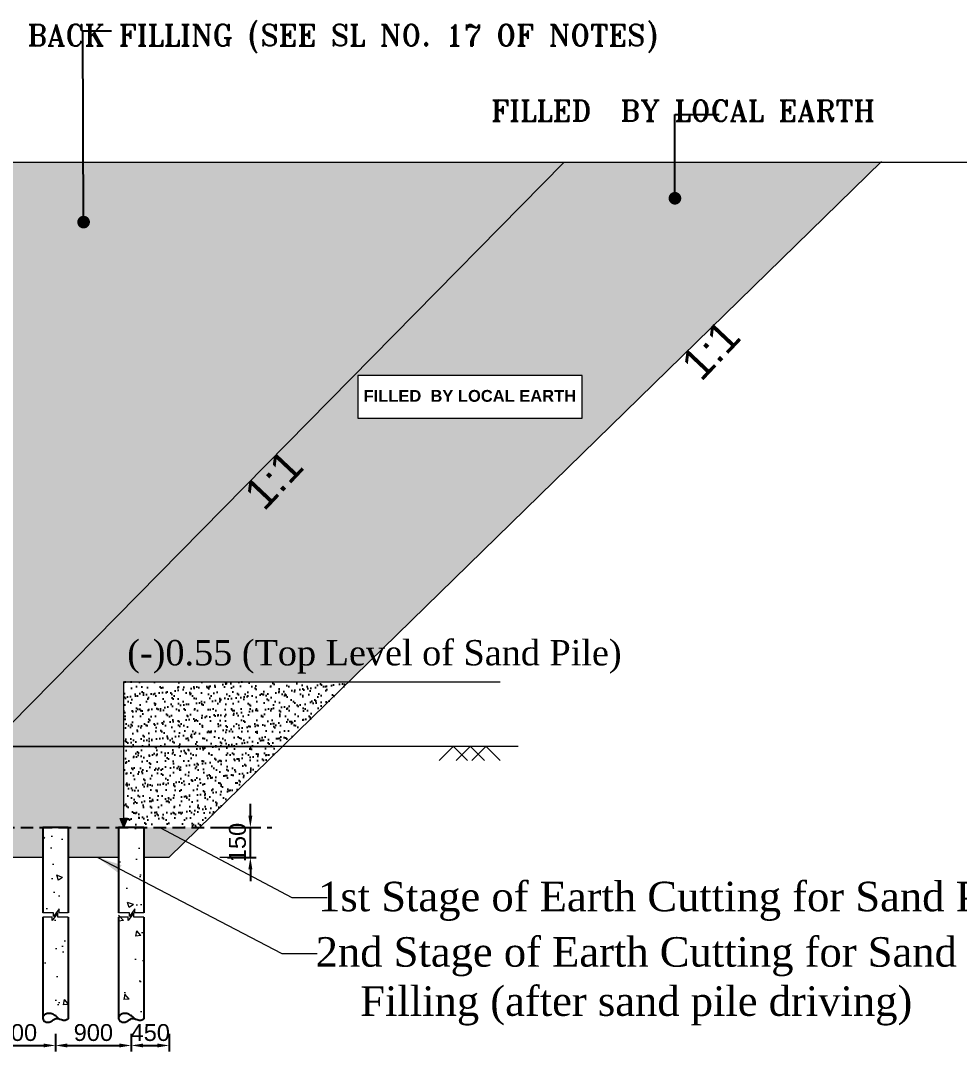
# Model space of a CAD drawing. Extents: x -358915 to 1258323, y -1667244 to -305611.
# Drawn here: x 966255 to 977390, y -1294208 to -1281985 of the extents above; entities that cross this region are included whole.
import ezdxf

# ---------------------------------------------------------------- set-up
doc = ezdxf.new("R2010")
doc.units = 0
doc.header["$LTSCALE"] = 300
doc.header["$MEASUREMENT"] = 0
doc.linetypes.add('DASHED', pattern=[0.75, 0.5, -0.25])
doc.layers.get('DEFPOINTS').update_dxf_attribs({"linetype": 'CONTINUOUS'})
doc.layers.add('Dim', color=7, linetype='CONTINUOUS', lineweight=9)
doc.layers.add('HATCH', color=252, linetype='CONTINUOUS', lineweight=5)
for name, color, linetype in [('LINE', 7, 'CONTINUOUS'), ('P1', 7, 'CONTINUOUS'), ('TEXT', 10, 'CONTINUOUS')]:
    doc.layers.add(name, color=color, linetype=linetype)
doc.styles.add('Arial', font='arial.ttf')
doc.styles.add('BIG', font='ROMANT.SHX')
doc.styles.add('dimText', font='ARIALN.TTF')
doc.dimstyles.new('dim_230', dxfattribs={"dimtxt": 460, "dimasz": 460, "dimexe": 230, "dimexo": 100, "dimgap": 100, "dimtad": 1, "dimdec": 0, "dimzin": 0, "dimdsep": 46, "dimtxsty": 'dimText', "dimcen": 0.09, "dimclrd": 256, "dimclre": 256, "dimclrt": 7, "dimadec": 0, "dimazin": 0, "dimtfac": 1, "dimtdec": 0, "dimtofl": 0, "dimtmove": 0, "dimatfit": 3, "dimfxl": 1, "dimtolj": 1, "dimtzin": 0, "dimlwd": -1, "dimlwe": -1, "dimarcsym": 0})
doc.dimstyles.new('dim_70', dxfattribs={"dimtxt": 140, "dimasz": 140, "dimexe": 70, "dimexo": 40, "dimgap": 50, "dimtad": 1, "dimdec": 0, "dimzin": 0, "dimdsep": 46, "dimtxsty": 'Arial', "dimcen": 0.09, "dimclrd": 5, "dimclre": 5, "dimclrt": 7, "dimadec": 0, "dimazin": 0, "dimtfac": 1, "dimtdec": 0, "dimtmove": 0, "dimatfit": 3, "dimfxl": 1, "dimtolj": 1, "dimtzin": 0, "dimarcsym": 0})
pattern_1 = [(37.5, (-12813.53, 200788.23), (-4.409535, 134.877664), [0, -106.4, 0, -119, 0, -113.75]), (7.5, (-12813.53, 200788.23), (123.88437, 197.550225), [0, -57.4, 0, -95.9, 0, -36.75]), (327.5, (-12899.63, 200788.23), (217.98993, 0.396134), [0, -35, 0, -126, 0, -164.5]), (317.5, (-12899.63, 200788.23), (210.428862, 61.43729), [0, -17.5, 0, -82.6, 0, -94.5])]

# ---------------------------------------------------------------- blocks, each defined once
blk = doc.blocks.new('RT')
at = {"layer": 'Dim', "ltscale": 50}
h = blk.add_hatch(dxfattribs=at)
h.set_pattern_fill('AR-CONC', color=8, scale=100, style=0)
h.set_pattern_definition([(50, (-3013919.5, 641592.65), (717.26018, -62.75213), [75, -825]), (355, (-3013919.5, 641592.65), (-138.75133, 752.19213), [60, -660]), (100.4514, (-3013859.75, 641587.4), (578.50938, 689.43954), [63.74019, -701.14211]), (46.1842, (-3013919.5, 641792.65), (1067.24105, -165.51901), [112.5, -1237.5]), (96.6356, (-3013830.6, 641778.9), (934.6627, 974.11787), [95.6103, -1051.713]), (351.1842, (-3013919.5, 641792.7), (934.66195, 974.1186), [90, -990]), (21, (-3013819.5, 641742.65), (596.90705, -402.61889), [75, -825]), (326, (-3013819.5, 641742.65), (243.31533, 725.15005), [60, -660]), (71.4514, (-3013769.8, 641709.1), (840.22263, 322.5305), [63.74019, -701.14211]), (37.5, (-3013919.52, 641592.65), (12.159855, 332.893854), [0, -652, 0, -670, 0, -662.5]), (7.5, (-3013919.52, 641592.65), (263.069537, 394.41171), [0, -382, 0, -637, 0, -252.5]), (327.5, (-3014142.52, 641592.65), (533.822436, -22.554872), [0, -250, 0, -780, 0, -1035]), (317.5, (-3014242.52, 641592.65), (583.18617, 100.10498), [0, -325, 0, -518, 0, -735])])
h.paths.add_polyline_path([(150, -2269), (138, -2291), (119, -2305), (97, -2311), (74, -2310), (52, -2302), (33, -2290), (15, -2276), (-6, -2267), (-29, -2266), (-52, -2273), (-64, -2281), (-86, -2289), (-109, -2290), (-130, -2283), (-150, -2271), (-150, 0), (150, 0)])
for points in [[(-150, -1014), (-44, -1014), (-44, -966), (22, -1055), (22, -1014), (150, -1014)], [(-150, -1063), (-29, -1063), (-29, -1015), (38, -1103), (38, -1063), (150, -1063)]]:
    blk.add_lwpolyline(points, dxfattribs=at)
at = {"layer": 'P1', "ltscale": 50}
for points in [[(-150, 0), (-150, -1014)], [(-150, 0), (150, 0)], [(150, 0), (150, -1014)], [(-150, -1063), (-150, -2271)], [(150, -1063), (150, -2253)]]:
    blk.add_lwpolyline(points, dxfattribs=at)
blk.add_spline([(-150, -2271), (-115, -2289), (-72, -2284), (-23, -2252), (15, -2223), (67, -2207), (106, -2210), (132, -2224), (144, -2239), (150, -2253), (150, -2266), (123, -2303), (73, -2309), (38, -2293), (10, -2273), (-18, -2265), (-51, -2273)], degree=3, dxfattribs=at)
blk = doc.blocks.new('PILE.5')
at = {"layer": 'HATCH', "color": 5}
blk.add_blockref('RT', (0, 0), dxfattribs=at)
blk = doc.blocks.new('*D1169')
at = {"layer": 'DEFPOINTS', "color": 0, "ltscale": 50, "transparency": 16777216}
for p in [(966668, -1293961), (965768, -1293968), (966668, -1294138)]:
    blk.add_point(p, dxfattribs=at)
at = {"layer": 'HATCH', "color": 5, "lineweight": -2, "ltscale": 50, "transparency": 16777216}
for p, q in [((965768, -1294008), (965768, -1294208)), ((966668, -1294001), (966668, -1294208)), ((965908, -1294138), (966528, -1294138))]:
    blk.add_line(p, q, dxfattribs=at)
at = {"layer": 'HATCH', "color": 5, "ltscale": 50, "transparency": 16777216}
for points in [[(965908, -1294115), (965908, -1294161), (965768, -1294138)], [(966528, -1294115), (966528, -1294161), (966668, -1294138)]]:
    blk.add_solid(points, dxfattribs=at)
at = {"layer": 'HATCH', "color": 7, "ltscale": 50, "transparency": 16777216, "insert": (966218, -1293986), "char_height": 200, "attachment_point": 5, "style": 'Arial'}
blk.add_mtext('\\A1;900', dxfattribs=at)
blk = doc.blocks.new('*D1170')
at = {"layer": 'DEFPOINTS', "color": 0, "ltscale": 50, "transparency": 16777216}
for p in [(967568, -1293961), (966668, -1293968), (967568, -1294138)]:
    blk.add_point(p, dxfattribs=at)
at = {"layer": 'HATCH', "color": 5, "lineweight": -2, "ltscale": 50, "transparency": 16777216}
for p, q in [((966668, -1294008), (966668, -1294208)), ((967568, -1294001), (967568, -1294208)), ((966808, -1294138), (967428, -1294138))]:
    blk.add_line(p, q, dxfattribs=at)
at = {"layer": 'HATCH', "color": 5, "ltscale": 50, "transparency": 16777216}
for points in [[(966808, -1294115), (966808, -1294161), (966668, -1294138)], [(967428, -1294115), (967428, -1294161), (967568, -1294138)]]:
    blk.add_solid(points, dxfattribs=at)
at = {"layer": 'HATCH', "color": 7, "ltscale": 50, "transparency": 16777216, "insert": (967118, -1293986), "char_height": 200, "attachment_point": 5, "style": 'Arial'}
blk.add_mtext('\\A1;900', dxfattribs=at)
blk = doc.blocks.new('*D1171')
at = {"layer": 'DEFPOINTS', "color": 0, "ltscale": 50, "transparency": 16777216}
for p in [(968018, -1293961), (967568, -1293968), (968018, -1294138)]:
    blk.add_point(p, dxfattribs=at)
at = {"layer": 'HATCH', "color": 5, "lineweight": -2, "ltscale": 50, "transparency": 16777216}
for p, q in [((967568, -1294008), (967568, -1294208)), ((968018, -1294001), (968018, -1294208)), ((967708, -1294138), (967878, -1294138))]:
    blk.add_line(p, q, dxfattribs=at)
at = {"layer": 'HATCH', "color": 5, "ltscale": 50, "transparency": 16777216}
for points in [[(967708, -1294115), (967708, -1294161), (967568, -1294138)], [(967878, -1294115), (967878, -1294161), (968018, -1294138)]]:
    blk.add_solid(points, dxfattribs=at)
at = {"layer": 'HATCH', "color": 7, "ltscale": 50, "transparency": 16777216, "insert": (967793, -1293986), "char_height": 200, "attachment_point": 5, "style": 'Arial'}
blk.add_mtext('\\A1;450', dxfattribs=at)
blk = doc.blocks.new('*D1173')
at = {"layer": 'DEFPOINTS', "color": 0, "ltscale": 50, "transparency": 16777216}
for p in [(968610, -1291552), (968980, -1291552), (968671, -1291910)]:
    blk.add_point(p, dxfattribs=at)
at = {"layer": 'HATCH', "color": 5, "lineweight": -2, "ltscale": 50, "transparency": 16777216}
for p, q in [((968980, -1291412), (968980, -1291272)), ((968650, -1291552), (969050, -1291552)), ((968980, -1291910), (968980, -1291552)), ((968711, -1291910), (969050, -1291910)), ((968980, -1292050), (968980, -1292190))]:
    blk.add_line(p, q, dxfattribs=at)
at = {"layer": 'HATCH', "color": 5, "ltscale": 50, "transparency": 16777216}
for points in [[(968957, -1291412), (969004, -1291412), (968980, -1291552)], [(968957, -1292050), (969004, -1292050), (968980, -1291910)]]:
    blk.add_solid(points, dxfattribs=at)
at = {"layer": 'HATCH', "color": 7, "ltscale": 50, "transparency": 16777216, "insert": (968828, -1291731), "char_height": 200, "attachment_point": 5, "rotation": 90, "style": 'Arial'}
blk.add_mtext('\\A1;150', dxfattribs=at)

msp = doc.modelspace()

# ---------------------------------------------------------------- hatches: boundary and pattern name
at = {"layer": 'Dim', "ltscale": 500}
h = msp.add_hatch(color=8, dxfattribs=at)
h.dxf.hatch_style = 1
h.paths.add_polyline_path([(967521.9, -1291448.2), (967478.5, -1291448.2), (967435, -1291448.2), (967478.5, -1291551.8)])
at = {"layer": 'LINE', "ltscale": 50}
h = msp.add_hatch(dxfattribs=at)
h.set_pattern_fill('AR-SAND', color=4, scale=200, style=0)
h.set_pattern_definition([(37.5, (-12813.53, 200788.23), (-12.59867, 385.364754), [0, -304, 0, -340, 0, -325]), (7.5, (-12813.53, 200788.23), (353.95534, 564.42921), [0, -164, 0, -274, 0, -105]), (327.5, (-13059.53, 200788.23), (622.82837, 1.13181), [0, -100, 0, -360, 0, -470]), (317.5, (-13059.53, 200788.23), (601.22532, 175.53511), [0, -50, 0, -236, 0, -270])])
h.paths.add_polyline_path([(972697.9, -1283667.3), (965873.4, -1283667.3), (965873.4, -1290591.8)])
h.paths.add_polyline_path([(960173.2, -1283667.3), (953348.7, -1283667.3), (960173.2, -1290591.8)])
h = msp.add_hatch(dxfattribs=at)
h.set_pattern_fill('AR-SAND', color=8, scale=70, style=0)
h.set_pattern_definition([(37.5, (-12813.53, 200788.23), (-4.409535, 134.877664), [0, -106.4, 0, -119, 0, -113.75]), (7.5, (-12813.53, 200788.23), (123.88437, 197.550225), [0, -57.4, 0, -95.9, 0, -36.75]), (327.5, (-12899.63, 200788.23), (217.98993, 0.396134), [0, -35, 0, -126, 0, -164.5]), (317.5, (-12899.63, 200788.23), (210.428862, 61.43729), [0, -17.5, 0, -82.6, 0, -94.5])])
h.paths.add_polyline_path([(965873.4, -1290591.8), (967478.5, -1290591.8), (967478.5, -1289824.4), (970148.2, -1289824.4), (976454.6, -1283667.3), (972697.9, -1283667.3)])
h.paths.add_polyline_path([(970255.9, -1286699.4), (970255.9, -1286194), (972917.3, -1286194), (972917.3, -1286699.4)], flags=16)
h.paths.add_polyline_path([(969146.8, -1287943.8), (969765.2, -1287288), (969361.1, -1286906.9), (968742.7, -1287562.6)], flags=24)
h.paths.add_polyline_path([(970469, -1286317), (973030.3, -1286317), (973030.3, -1286531.7), (970469, -1286531.7)], flags=24)
h.paths.add_polyline_path([(967529, -1289511.7), (973375.1, -1289511.7), (973375.1, -1290064), (967529, -1290064)], flags=24)
h = msp.add_hatch(dxfattribs=at)
h.set_pattern_fill('AR-SAND', color=8, scale=70, style=0)
h.set_pattern_definition([(37.5, (-12813.53, 204846.19), (-4.409535, 134.877664), [0, -106.4, 0, -119, 0, -113.75]), (7.5, (-12813.53, 204846.2), (123.88437, 197.550225), [0, -57.4, 0, -95.9, 0, -36.75]), (327.5, (-12899.63, 204846.19), (217.98993, 0.396134), [0, -35, 0, -126, 0, -164.5]), (317.5, (-12899.63, 204846.2), (210.428862, 61.43729), [0, -17.5, 0, -82.6, 0, -94.5])])
h.paths.add_polyline_path([(969253, -1290591.8), (969362.2, -1290591.8), (970148.2, -1289824.4), (967478.5, -1289824.4), (967478.5, -1290591.8)])
at = {"layer": 'LINE'}
h = msp.add_hatch(dxfattribs=at)
h.set_pattern_fill('AR-SAND', color=256, scale=70, style=0)
h.set_pattern_definition(pattern_1)
h.paths.add_polyline_path([(967478.4, -1291551.8), (967435, -1291448.2), (967478.5, -1291448.2), (967478.5, -1290591.8), (955822.6, -1290591.8), (956805.9, -1291551.8)])
h.paths.add_polyline_path([(960052.7, -1290550.1), (960593.7, -1290550.1), (960593.7, -1290854.5), (960052.7, -1290854.5)], flags=9)
h.paths.add_polyline_path([(965452.9, -1290550.1), (965993.9, -1290550.1), (965993.9, -1290854.5), (965452.9, -1290854.5)], flags=9)
h.paths.add_polyline_path([(963941.9, -1291444.2), (966233, -1291444.2), (966233, -1290955.4), (963941.9, -1290955.4)], flags=24)
h.paths.add_polyline_path([(959925.5, -1291353.2), (963973.2, -1291353.2), (963973.2, -1291032.4), (959925.5, -1291032.4)], flags=24)
h = msp.add_hatch(dxfattribs=at)
h.set_pattern_fill('AR-SAND', color=256, scale=70, style=0)
h.set_pattern_definition([(37.5, (-12813.53, 204846.19), (-4.409535, 134.877664), [0, -106.4, 0, -119, 0, -113.75]), (7.5, (-12813.53, 204846.2), (123.88437, 197.550225), [0, -57.4, 0, -95.9, 0, -36.75]), (327.5, (-12899.63, 204846.19), (217.98993, 0.396134), [0, -35, 0, -126, 0, -164.5]), (317.5, (-12899.63, 204846.2), (210.428862, 61.43729), [0, -17.5, 0, -82.6, 0, -94.5])])
h.paths.add_polyline_path([(968378.9, -1291551.8), (969362.2, -1290591.8), (967478.5, -1290591.8), (967478.5, -1291448.2), (967521.9, -1291448.2), (967478.5, -1291551.8)])
h = msp.add_hatch(dxfattribs=at)
h.set_pattern_fill('AR-SAND', color=256, scale=70, style=0)
h.set_pattern_definition(pattern_1)
h.paths.add_polyline_path([(957517.5, -1291551.8), (956805.9, -1291551.8), (957173.3, -1291910.5), (957517.5, -1291910.5)])
h.paths.add_polyline_path([(958417.5, -1291551.8), (957817.5, -1291551.8), (957817.5, -1291904.7), (958417.5, -1291904.7)])
h.paths.add_polyline_path([(959317.5, -1291551.8), (958717.5, -1291551.8), (958717.5, -1291910.5), (959317.5, -1291910.5)])
h.paths.add_polyline_path([(960217.5, -1291551.8), (959617.5, -1291551.8), (959617.5, -1291910.5), (960217.5, -1291910.5)])
h.paths.add_polyline_path([(961117.5, -1291551.8), (960517.5, -1291551.8), (960517.5, -1291916.3), (961117.5, -1291916.3)])
h.paths.add_polyline_path([(962017.5, -1291551.8), (961417.5, -1291551.8), (961417.5, -1291910.5), (962017.5, -1291910.5)])
h.paths.add_polyline_path([(962917.5, -1291551.8), (962317.5, -1291551.8), (962317.5, -1291910.5), (962917.5, -1291910.5)])
h.paths.add_polyline_path([(964717.5, -1291551.8), (964117.5, -1291551.8), (964117.5, -1291904.7), (964717.5, -1291904.7)])
h.paths.add_polyline_path([(965617.5, -1291551.8), (965017.5, -1291551.8), (965017.5, -1291904.7), (965617.5, -1291904.7)])
h.paths.add_polyline_path([(966517.5, -1291551.8), (965917.5, -1291551.8), (965917.5, -1291904.7), (966517.5, -1291904.7)])
h.paths.add_polyline_path([(967417.5, -1291551.8), (966817.5, -1291551.8), (966817.5, -1291904.7), (967417.5, -1291904.7)])
h.paths.add_polyline_path([(968378.9, -1291551.8), (967717.5, -1291551.8), (967717.5, -1291904.7), (968017.5, -1291904.7)])

# ---------------------------------------------------------------- linework, layer by layer
at = {"layer": 'Dim', "ltscale": 500}
msp.add_line((967478.5, -1289824.4), (971945.2, -1289824.4), dxfattribs=at)
at = {"layer": 'Dim', "ltscale": 50}
for points in [[(972697.9, -1283667.3), (965873.4, -1290591.8)], [(976466.6, -1283655.6), (968017.5, -1291904.7)], [(954990.9, -1290591.8), (969253, -1290591.8)], [(972157.1, -1290591.8), (956900.5, -1290591.8)], [(965917.5, -1291904.7), (966517.5, -1291904.7)], [(966817.5, -1291904.7), (967417.5, -1291904.7)], [(967717.5, -1291904.7), (968017.5, -1291904.7)], [(968617.5, -1291904.7), (968873.3, -1291904.7)]]:
    msp.add_lwpolyline(points, dxfattribs=at)
at = {"layer": 'Dim', "ltscale": 500}
for points in [[(967478.5, -1291551.8), (967478.5, -1289824.4)], [(967478.5, -1291551.8), (967435, -1291448.2), (967478.5, -1291448.2)], [(967478.5, -1291551.8), (967521.9, -1291448.2), (967478.5, -1291448.2)]]:
    msp.add_lwpolyline(points, dxfattribs=at)
at = {"layer": 'HATCH', "color": 3, "ltscale": 50}
for points in [[(978469.1, -1283667.3), (947357.1, -1283667.3)], [(971219.6, -1290758.6), (971384.6, -1290591.8)], [(971554.7, -1290758.6), (971389.7, -1290591.8)], [(971420.6, -1290758.6), (971585.6, -1290591.8)], [(971755.7, -1290758.6), (971590.7, -1290591.8)], [(971606.6, -1290758.6), (971771.6, -1290591.8)], [(971941.7, -1290758.6), (971776.7, -1290591.8)]]:
    msp.add_lwpolyline(points, dxfattribs=at)
at = {"layer": 'HATCH', "color": 8, "ltscale": 50}
msp.add_lwpolyline([(972917.3, -1286194), (970255.9, -1286194), (970255.9, -1286699.4), (972917.3, -1286699.4)], close=True, dxfattribs=at)
at = {"layer": 'LINE', "linetype": 'DASHED'}
msp.add_line((956805.9, -1291551.8), (969234.7, -1291551.8), dxfattribs=at)

# ---------------------------------------------------------------- block references
at = {"layer": 'HATCH', "color": 5, "xscale": -1}
for p in [(966667.5, -1291551.8), (967567.5, -1291551.8)]:
    msp.add_blockref('PILE.5', p, dxfattribs=at)

# ---------------------------------------------------------------- texts
at = {"layer": 'LINE', "attachment_point": 8, "style": 'BIG'}
for s, insert, char_height, width in [('\\pxql;{\\C7;BACK FILLING (SEE SL NO. 17 OF NOTES)}', (971864.5, -1282365.7, 0), 250, 11058.005), ('\\pxql;{\\C7;FILLED  BY LOCAL EARTH}', (977364.6, -1283176.7, 0), 250, 11058.005), ('{\\fTimes New Roman|b0|i0|c0|p18;(-)0.55 (Top Level of Sand Pile)}', (970452.1, -1289728, 0), 300, 8510.082), ('{\\fTimes New Roman|b0|i0|c0|p18;1st Stage of Earth Cutting for Sand Pile Drive}', (974643.6, -1292661.6), 350, 31814.626), ('{\\fTimes New Roman|b0|i0|c0|p18;2nd Stage of Earth Cutting for Sand Filling (after sand pile driving)}', (973557.7, -1293902.2), 350, 8510.082)]:
    msp.add_mtext(s, dxfattribs=dict(at, insert=insert, char_height=char_height, width=width))
at = {"layer": 'TEXT', "ltscale": 500, "style": 'Arial'}
for p in [(974327.4, -1286276.4), (969142.9, -1287812.9)]:
    msp.add_text('1:1', height=368.79, rotation=46.6755, dxfattribs=at).set_placement(p)
at = {"layer": 'TEXT', "color": 6, "insert": (972995.3, -1286435.7, 0), "char_height": 140, "width": 2672.076, "attachment_point": 6, "style": 'Arial'}
msp.add_mtext('\\pxql;{\\fArial|b1|i0|c0|p34;FILLED  BY LOCAL EARTH}', dxfattribs=at)

# ---------------------------------------------------------------- dimensions: what is measured, and where the dimension line sits
at = {"layer": 'HATCH', "color": 5, "ltscale": 50}
dim = msp.add_linear_dim(base=(968980.3, -1291551.8), p1=(968670.9, -1291910.5), p2=(968609.7, -1291551.8), angle=90, text='150', dimstyle='dim_70', override={"dimtxt": 200}, dxfattribs=at)
dim.commit()
dim.dimension.update_dxf_attribs({"geometry": '*D1173', "text_midpoint": (968980.3, -1291731.2), "dimtype": 160})
for base, p1, p2, picture, middle in [((966667.5, -1294138.2), (965767.5, -1293968.3), (966667.5, -1293961.3), '*D1169', (966217.5, -1293986)), ((967567.5, -1294138.2), (966667.5, -1293968.3), (967567.5, -1293961.3), '*D1170', (967117.5, -1293986))]:
    dim = msp.add_linear_dim(base=base, p1=p1, p2=p2, dimstyle='dim_70', override={"dimtxt": 200}, dxfattribs=at)
    dim.commit()
    dim.dimension.update_dxf_attribs({"geometry": picture, "text_midpoint": middle})
dim = msp.add_linear_dim(base=(968017.5, -1294138.2), p1=(967567.5, -1293968.3), p2=(968017.5, -1293961.3), dimstyle='dim_70', override={"dimtxt": 200}, dxfattribs=at)
dim.commit()
dim.dimension.update_dxf_attribs({"geometry": '*D1171', "text_midpoint": (967792.5, -1294138.2), "dimtype": 160})

# ---------------------------------------------------------------- leaders
at = {"layer": 'Dim', "ltscale": 500}
for points in [[(967907.5, -1291551.8), (969472.4, -1292381.8), (969890.9, -1292381.6)], [(967163.5, -1291904.7), (969353.7, -1293045.9), (969772.2, -1293045.7)]]:
    msp.add_leader(points, dimstyle='dim_230', override={"dimasz": 300}, dxfattribs=at)
at = {"layer": 'HATCH', "color": 3, "ltscale": 50}
for points, override in [([(967002.2, -1284374.1), (966995, -1282105.7), (967333, -1282105.7)], {"dimasz": 150, "dimtad": 0, "dimldrblk": 'Dot'}), ([(974016.2, -1284091.6), (974016.2, -1283096.6), (974542.1, -1283096.6)], {"dimasz": 150, "dimgap": 50, "dimtad": 0, "dimldrblk": 'Dot'})]:
    msp.add_leader(points, dimstyle='dim_70', override=override, dxfattribs=at)

doc.saveas('drawing.dxf')
